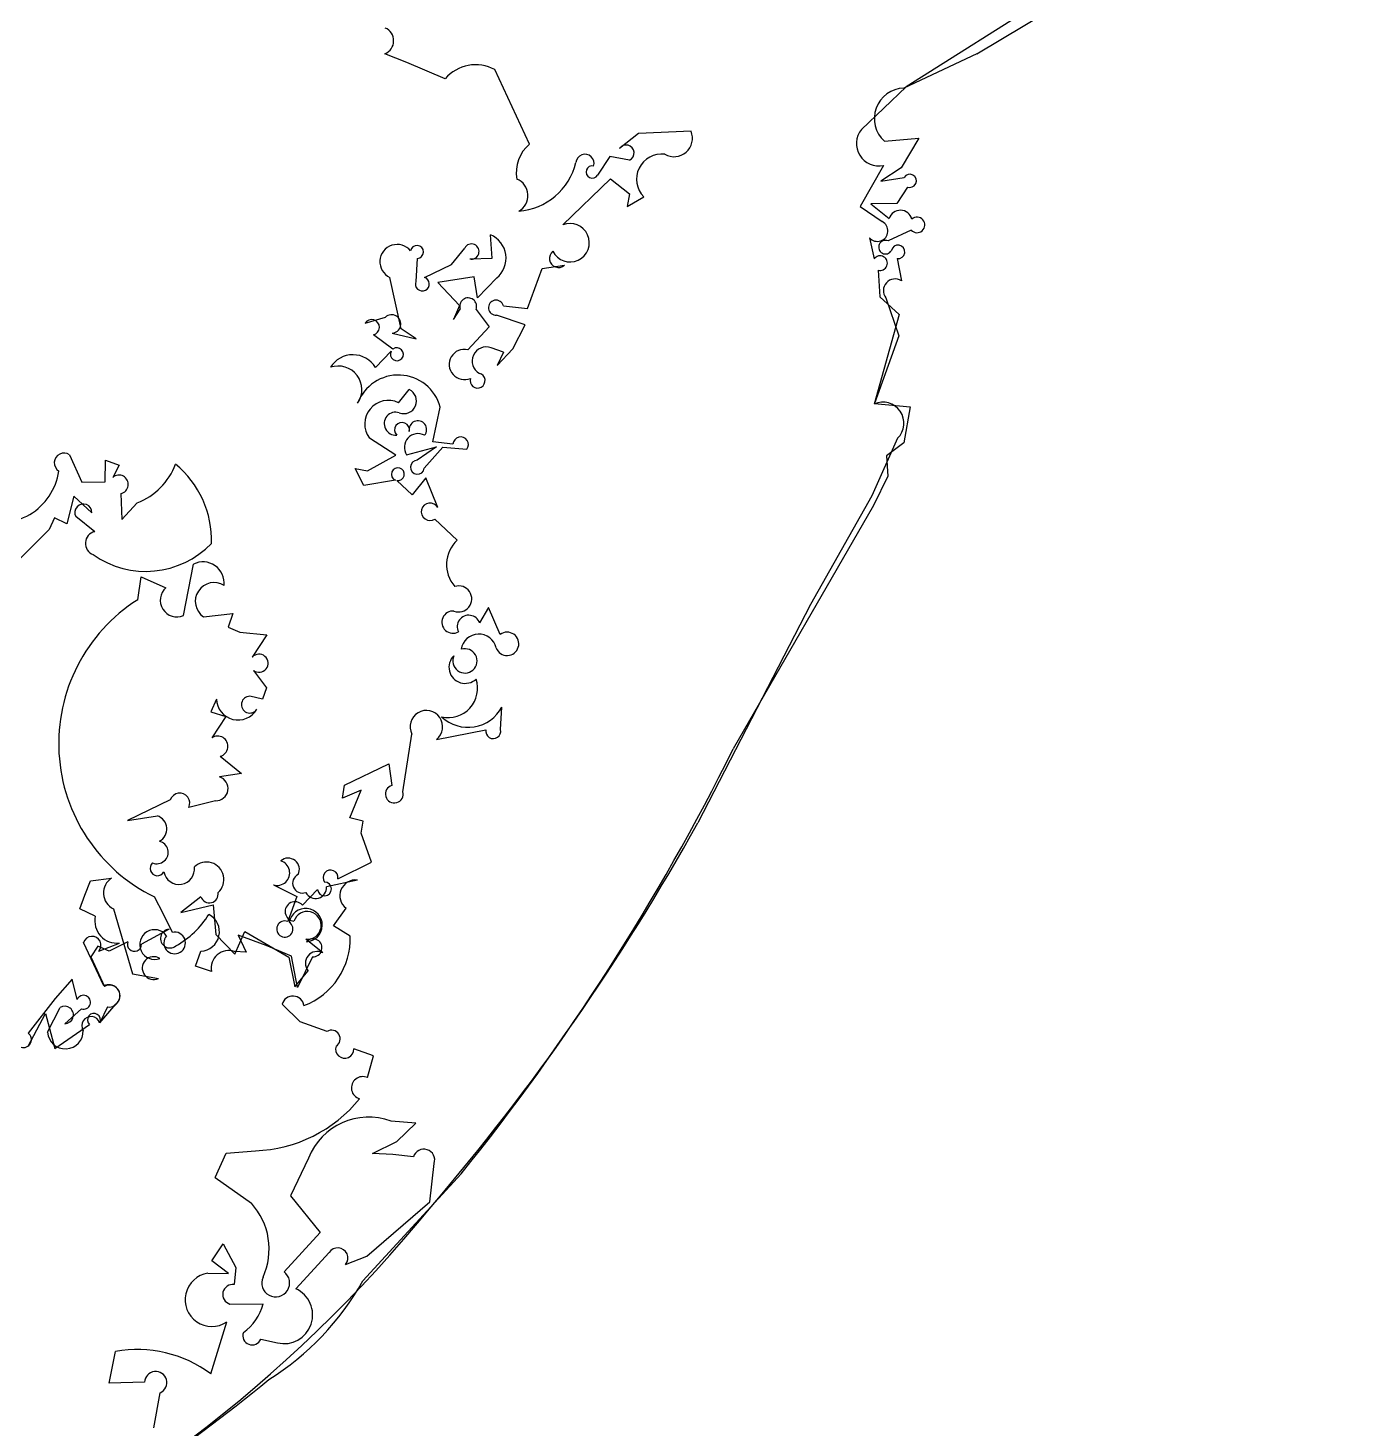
# Model space of a CAD drawing. Extents: x -1.41 to 6.2, y -5.19 to 2.16.
# Drawn here: x 3.031 to 4.135, y -0.39 to 0.76 of the extents above; entities that cross this region are included whole.
import ezdxf

# ---------------------------------------------------------------- set-up
doc = ezdxf.new("R2010")
doc.units = 0

msp = doc.modelspace()

# ---------------------------------------------------------------- linework, layer by layer
at = {"layer": 'Default', "color": 5, "linetype": 'CONTINUOUS'}
for p, q in [((4.135129, 0.953606), (3.752569, 0.711624)), ((3.810485, 0.73863), (3.948541, 0.821396)), ((3.34218, 0.731671), (3.324327, 0.738809)), ((3.810485, 0.73863), (3.750503, 0.71066)), ((3.373764, 0.718208), (3.34218, 0.731671)), ((3.44316, 0.664583), (3.414523, 0.725786)), ((3.752569, 0.711624), (3.71567, 0.676703)), ((3.532653, 0.673438), (3.516905, 0.660866)), ((3.575746, 0.675144), (3.532653, 0.673438)), ((3.734596, 0.666902), (3.762861, 0.66949)), ((3.762861, 0.66949), (3.748474, 0.645147)), ((3.509114, 0.654299), (3.498903, 0.639203)), ((3.52526, 0.651349), (3.509114, 0.654299)), ((3.733884, 0.647066), (3.714748, 0.613329)), ((3.748474, 0.645147), (3.731682, 0.634167)), ((3.470295, 0.59816), (3.509711, 0.63594)), ((3.509711, 0.63594), (3.525299, 0.623633)), ((3.731682, 0.634167), (3.750797, 0.637291)), ((3.525299, 0.623633), (3.523304, 0.613286)), ((3.523304, 0.613286), (3.537032, 0.621235)), ((3.753494, 0.629302), (3.744913, 0.615745)), ((3.714748, 0.613329), (3.732727, 0.600903)), ((3.744913, 0.615745), (3.723477, 0.615644)), ((3.723477, 0.615644), (3.738397, 0.603512)), ((3.412283, 0.570953), (3.411061, 0.590063)), ((3.722363, 0.587694), (3.726132, 0.570322)), ((3.7566, 0.593971), (3.737589, 0.585106)), ((3.378881, 0.565747), (3.389826, 0.579253)), ((3.35089, 0.570688), (3.349734, 0.551805)), ((3.356758, 0.555141), (3.378881, 0.565747)), ((3.393963, 0.570235), (3.412283, 0.570953)), ((3.453333, 0.5623), (3.471795, 0.565056)), ((3.745028, 0.5706), (3.748532, 0.552292)), ((3.337669, 0.512854), (3.328296, 0.555101)), ((3.39768, 0.555447), (3.367739, 0.551024)), ((3.400249, 0.538384), (3.39768, 0.555447)), ((3.416082, 0.55467), (3.400249, 0.538384)), ((3.441473, 0.529636), (3.453333, 0.5623)), ((3.72943, 0.561044), (3.730859, 0.53906)), ((3.367739, 0.551024), (3.385476, 0.532144)), ((3.385476, 0.532144), (3.380631, 0.520616)), ((3.421555, 0.53166), (3.441473, 0.529636)), ((3.730859, 0.53906), (3.746615, 0.524672)), ((3.73578, 0.538217), (3.746452, 0.507168)), ((3.307927, 0.517471), (3.324677, 0.522495)), ((3.380631, 0.520616), (3.38615, 0.52888)), ((3.399122, 0.528662), (3.409901, 0.514401)), ((3.439553, 0.516082), (3.416041, 0.52405)), ((3.746615, 0.524672), (3.726201, 0.451084)), ((3.330866, 0.496248), (3.314801, 0.507927)), ((3.330159, 0.509252), (3.349874, 0.504566)), ((3.349874, 0.504566), (3.337669, 0.512854)), ((3.409901, 0.514401), (3.392353, 0.495694)), ((3.429265, 0.496321), (3.439553, 0.516082)), ((3.746452, 0.507168), (3.726575, 0.451579)), ((3.421759, 0.493707), (3.411443, 0.49734)), ((3.416403, 0.482816), (3.429265, 0.496321)), ((3.31652, 0.481114), (3.329397, 0.494529)), ((3.421759, 0.493707), (3.416403, 0.482816)), ((3.335364, 0.452155), (3.344325, 0.462979)), ((3.726575, 0.451579), (3.755835, 0.448685)), ((3.755835, 0.448685), (3.750541, 0.419296)), ((3.363606, 0.420015), (3.369706, 0.448441)), ((3.333127, 0.409061), (3.311478, 0.423148)), ((3.342088, 0.409345), (3.366706, 0.415995)), ((3.366706, 0.415995), (3.350861, 0.404865)), ((3.356636, 0.39827), (3.371957, 0.415663)), ((3.380182, 0.418196), (3.363606, 0.420015)), ((3.371957, 0.415663), (3.391559, 0.413876)), ((3.745448, 0.422975), (3.724232, 0.375531)), ((3.750541, 0.419296), (3.736245, 0.40859)), ((3.065275, 0.409446), (3.075422, 0.386991)), ((3.09447, 0.387053), (3.094663, 0.404841)), ((3.094663, 0.404841), (3.105871, 0.400724)), ((3.310065, 0.396093), (3.333127, 0.409061)), ((3.736245, 0.40859), (3.737412, 0.39179)), ((3.105871, 0.400724), (3.10067, 0.390843)), ((3.299805, 0.397993), (3.310065, 0.396093)), ((3.30689, 0.384217), (3.299805, 0.397993)), ((3.737412, 0.39179), (3.725647, 0.367707)), ((3.075422, 0.386991), (3.09447, 0.387053)), ((3.332846, 0.388541), (3.30689, 0.384217)), ((3.346791, 0.376482), (3.334053, 0.388182)), ((3.357978, 0.39036), (3.346791, 0.376482)), ((3.367666, 0.365964), (3.357978, 0.39036)), ((3.068637, 0.375396), (3.063012, 0.352669)), ((3.083613, 0.361777), (3.068637, 0.375396)), ((3.107327, 0.377497), (3.108246, 0.356204)), ((3.108246, 0.356204), (3.120859, 0.369892)), ((3.724232, 0.375531), (3.673936, 0.286307)), ((3.052816, 0.357513), (3.048353, 0.347937)), ((3.063012, 0.352669), (3.052816, 0.357513)), ((3.085922, 0.346152), (3.070383, 0.358613)), ((3.383656, 0.339219), (3.365338, 0.356596)), ((3.725647, 0.367707), (3.61038, 0.16778)), ((3.048353, 0.347937), (3.016498, 0.315998)), ((3.158828, 0.277298), (3.167007, 0.31953)), ((3.121194, 0.290302), (3.124045, 0.309249)), ((3.124045, 0.309249), (3.144305, 0.300202)), ((3.175264, 0.276245), (3.199435, 0.27909)), ((3.199435, 0.27909), (3.195501, 0.267877)), ((3.409259, 0.283973), (3.402086, 0.271249)), ((3.419063, 0.261869), (3.409259, 0.283973)), ((3.673936, 0.286307), (3.5813, 0.106988)), ((3.195501, 0.267877), (3.205149, 0.263709)), ((3.205149, 0.263709), (3.227207, 0.261453)), ((3.227207, 0.261453), (3.215302, 0.24312)), ((3.216302, 0.232253), (3.227074, 0.217908)), ((3.185863, 0.208688), (3.181374, 0.198271)), ((3.223624, 0.208657), (3.213299, 0.211016)), ((3.227074, 0.217908), (3.223624, 0.208657)), ((3.181374, 0.198271), (3.193616, 0.19427)), ((3.419245, 0.183705), (3.42045, 0.202167)), ((3.193616, 0.19427), (3.181982, 0.176747)), ((3.339067, 0.132623), (3.346481, 0.179996)), ((3.366667, 0.17558), (3.407278, 0.183502)), ((3.189004, 0.161733), (3.206357, 0.147562)), ((3.29099, 0.137934), (3.32743, 0.155422)), ((3.32743, 0.155422), (3.329964, 0.137759)), ((3.206357, 0.147562), (3.188361, 0.144732)), ((3.28952, 0.127418), (3.29099, 0.137934)), ((3.304818, 0.13373), (3.28952, 0.127418)), ((3.295574, 0.111205), (3.304818, 0.13373)), ((3.147988, 0.125929), (3.112809, 0.109004)), ((3.185166, 0.125222), (3.163099, 0.119559)), ((3.112809, 0.109004), (3.137342, 0.112779)), ((3.306436, 0.108419), (3.295574, 0.111205)), ((3.304639, 0.098549), (3.306436, 0.108419)), ((3.313298, 0.074677), (3.304639, 0.098549)), ((3.285727, 0.06111), (3.313298, 0.074677)), ((3.077728, 0.047647), (3.082299, 0.059391)), ((3.082299, 0.059391), (3.099763, 0.061702)), ((3.301697, 0.060029), (3.276368, 0.054517)), ((3.073637, 0.036442), (3.077728, 0.047647)), ((3.142344, 0.032088), (3.134884, 0.046165)), ((3.173129, 0.046329), (3.156699, 0.03332)), ((3.232695, 0.056112), (3.25202, 0.046449)), ((3.25202, 0.046449), (3.24443, 0.026014)), ((3.256438, 0.039432), (3.268985, 0.052246)), ((3.086386, 0.030235), (3.073637, 0.036442)), ((3.101279, 0.036306), (3.116892, -0.016894)), ((3.156699, 0.03332), (3.183189, 0.039555)), ((3.183189, 0.039555), (3.185307, 0.015305)), ((3.281935, 0.022551), (3.292359, 0.036848)), ((3.149663, 0.017072), (3.142344, 0.032088)), ((3.146965, 0.019658), (3.124419, 0.007247)), ((3.185307, 0.015305), (3.200853, -0.000872)), ((3.200853, -0.000872), (3.209134, 0.017746)), ((3.226603, 0.006214), (3.20384, 0.014812)), ((3.20384, 0.014812), (3.21043, 0.000818)), ((3.209134, 0.017746), (3.245322, -0.003311)), ((3.2958, 0.014051), (3.281935, 0.022551)), ((3.09345, -0.026906), (3.076701, 0.0088)), ((3.088349, 0.005706), (3.082658, -0.003034)), ((3.097711, 0.001611), (3.088349, 0.005706)), ((3.089297, 0.001563), (3.106155, 0.008309)), ((3.113022, 0.009314), (3.097711, 0.001611)), ((3.16871, -0.010593), (3.173083, 0.001581)), ((3.21043, 0.000818), (3.200733, 0.0013)), ((3.247458, -0.002372), (3.226603, 0.006214)), ((3.273162, 0.000154), (3.259309, 0.011424)), ((3.082658, -0.003034), (3.093985, -0.027376)), ((3.181911, -0.014995), (3.16871, -0.010593)), ((3.245322, -0.003311), (3.250177, -0.027628)), ((3.252381, -0.028106), (3.247458, -0.002372)), ((3.264877, -0.002985), (3.252381, -0.028106)), ((3.067291, -0.021339), (3.053321, -0.03741)), ((3.071474, -0.038021), (3.067291, -0.021339)), ((3.116892, -0.016894), (3.138269, -0.020835)), ((3.250177, -0.027628), (3.26125, -0.014442)), ((3.053321, -0.03741), (3.031215, -0.065671)), ((3.04709, -0.064969), (3.057423, -0.044625)), ((3.061404, -0.057971), (3.074943, -0.045706)), ((3.103017, -0.041963), (3.089836, -0.057246)), ((3.096461, -0.04425), (3.089969, -0.057197)), ((3.254649, -0.056466), (3.239732, -0.041944)), ((3.031078, -0.076441), (3.045536, -0.049635)), ((3.045536, -0.049635), (3.053156, -0.078326)), ((3.276753, -0.064385), (3.254649, -0.056466)), ((3.053156, -0.078326), (3.081639, -0.058743)), ((3.314979, -0.084391), (3.298678, -0.078659)), ((3.309955, -0.102285), (3.314979, -0.084391)), ((3.349619, -0.139732), (3.32935, -0.137994)), ((3.334027, -0.154765), (3.349619, -0.139732)), ((3.31411, -0.164519), (3.334027, -0.154765)), ((3.184748, -0.184436), (3.193823, -0.164364)), ((3.193823, -0.164364), (3.217869, -0.162341)), ((3.261517, -0.168368), (3.246816, -0.199357)), ((3.330881, -0.165426), (3.31411, -0.164519)), ((3.347706, -0.167311), (3.330881, -0.165426)), ((3.386805, -0.181367), (3.306193, -0.269311)), ((3.361266, -0.204292), (3.364765, -0.172703)), ((3.184748, -0.184436), (3.214566, -0.205439)), ((3.246816, -0.199357), (3.271205, -0.229509)), ((3.309492, -0.249059), (3.361266, -0.204292)), ((3.271205, -0.229509), (3.241376, -0.261775)), ((3.182134, -0.252742), (3.191432, -0.23891)), ((3.191432, -0.23891), (3.201862, -0.258267)), ((3.195858, -0.263224), (3.182134, -0.252742)), ((3.278467, -0.245942), (3.251036, -0.275672)), ((3.291974, -0.255667), (3.309492, -0.249059)), ((3.178809, -0.262963), (3.195858, -0.263224)), ((3.201862, -0.258267), (3.200504, -0.272268)), ((3.196893, -0.28829), (3.224332, -0.288234)), ((3.181311, -0.34551), (3.194372, -0.303017)), ((3.222276, -0.317038), (3.235967, -0.320205)), ((3.097869, -0.353148), (3.103001, -0.327251)), ((3.126903, -0.352491), (3.097869, -0.353148)), ((3.134579, -0.390111), (3.139622, -0.361098))]:
    msp.add_line(p, q, dxfattribs=at)
for centre, radius, start, end in [((3.319966, 0.749428), 0.011481, 292.327459, 426.844902), ((3.398791, 0.697001), 0.032804, 61.342186, 139.723697), ((3.751468, 0.685539), 0.02514, 92.200484, 227.844904), ((3.561713, 0.669407), 0.015161, 240.307695, 382.235528), ((3.730016, 0.665104), 0.018448, 141.043735, 282.103489), ((3.462038, 0.641402), 0.029895, 129.157484, 190.593278), ((3.488639, 0.648825), 0.007439, 342.495192, 535.111119), ((3.522431, 0.657292), 0.006581, 295.460386, 507.10202), ((3.551557, 0.635822), 0.020585, 82.616291, 225.119886), ((3.43035, 0.661712), 0.052332, 274.297366, 346.458711), ((3.494544, 0.641704), 0.005025, 76.309447, 330.146678), ((3.427189, 0.622331), 0.014633, 298.949061, 428.077716), ((3.755406, 0.634397), 0.005442, 249.430911, 507.874699), ((3.747731, 0.60044), 0.009826, 15.564036, 161.782114), ((3.476368, 0.583578), 0.015797, 206.444983, 472.612342), ((3.7289, 0.593236), 0.00857, 220.293294, 423.474565), ((3.761397, 0.598229), 0.006414, 221.58805, 490.90122), ((3.402939, 0.570858), 0.020851, 309.071998, 427.076005), ((3.334298, 0.567958), 0.01419, 38.983302, 244.975296), ((3.350601, 0.576023), 0.005343, 273.0934, 530.7232), ((3.395348, 0.576329), 0.006249, 257.190333, 512.098959), ((3.466874, 0.570686), 0.007478, 128.443494, 311.151823), ((3.735477, 0.579931), 0.00559, 67.795853, 330.46424), ((3.745771, 0.576088), 0.005539, 262.291018, 528.676949), ((3.731028, 0.566837), 0.006009, 254.581501, 504.560694), ((3.355035, 0.549705), 0.005703, 158.388701, 432.420722), ((3.743335, 0.544186), 0.009629, 57.33422, 218.311915), ((3.392679, 0.531291), 0.00696, 337.806147, 560.269312), ((3.415531, 0.530223), 0.006193, 13.414862, 274.724545), ((3.313367, 0.514142), 0.006378, 282.995811, 508.531646), ((3.329743, 0.516836), 0.007596, 273.134678, 491.839064), ((3.334103, 0.491996), 0.005344, 151.712188, 487.285136), ((3.389518, 0.483555), 0.012466, 76.853301, 294.047239), ((3.407578, 0.486367), 0.011634, 70.597715, 240.485935), ((3.297998, 0.469881), 0.021662, 31.237407, 148.363127), ((3.285904, 0.462839), 0.019468, 324.960753, 469.033501), ((3.335261, 0.439225), 0.035656, 14.979045, 159.587547), ((3.400432, 0.470272), 0.006135, 161.977878, 436.666459), ((3.339787, 0.453591), 0.010427, 249.122096, 424.204489), ((3.327049, 0.434664), 0.019366, 64.572436, 216.487176), ((3.733307, 0.435306), 0.017305, 314.55518, 474.245353), ((3.333073, 0.434956), 0.009385, 71.369773, 275.288507), ((3.351348, 0.430112), 0.007218, 319.318416, 551.878633), ((3.338309, 0.42987), 0.006104, 348.237064, 584.264761), ((3.351454, 0.415542), 0.011231, 61.446884, 213.488149), ((3.386495, 0.417679), 0.006333, 323.100361, 535.318432), ((3.060723, 0.402814), 0.008044, 55.531708, 238.074271), ((3.351025, 0.399183), 0.005685, 91.65561, 350.762476), ((3.006917, 0.403411), 0.050105, 249.864468, 351.478964), ((3.105732, 0.385035), 0.007705, 281.944602, 491.075971), ((3.101016, 0.4209), 0.054732, 291.256734, 339.436932), ((3.100692, 0.338947), 0.081205, 358.316784, 410.57667), ((3.334958, 0.393425), 0.005321, 260.202997, 606.612658), ((3.076589, 0.361907), 0.007025, 358.942839, 567.956999), ((3.361341, 0.362563), 0.007182, 28.268281, 303.816089), ((3.088016, 0.336574), 0.009804, 102.335741, 249.703873), ((3.127891, 0.388593), 0.074967, 234.741716, 316.048033), ((3.40209, 0.319197), 0.027215, 132.634642, 221.553013), ((3.174841, 0.303983), 0.01741, 353.747768, 476.742256), ((3.153467, 0.289955), 0.013746, 131.803643, 292.951468), ((3.183964, 0.288997), 0.015437, 57.984782, 235.697812), ((3.384943, 0.290949), 0.010692, 248.433529, 467.526638), ((3.196489, 0.172072), 0.14017, 122.490698, 243.928274), ((3.380222, 0.27189), 0.00915, 85.042363, 299.156308), ((3.393152, 0.268122), 0.009466, 19.289949, 206.496155), ((3.401456, 0.247512), 0.014603, 12.852028, 171.870775), ((3.424675, 0.254101), 0.009583, 200.407192, 485.845911), ((3.22083, 0.238149), 0.007434, 232.472382, 498.041198), ((3.390051, 0.234762), 0.013178, 133.381563, 313.401115), ((3.390012, 0.24007), 0.009972, 154.648995, 467.581793), ((3.376332, 0.217509), 0.024033, 256.911888, 378.634239), ((3.203679, 0.209331), 0.017827, 182.069232, 329.528111), ((3.213306, 0.204119), 0.006897, 90.059949, 326.288525), ((3.358372, 0.18601), 0.013326, 308.492468, 566.827085), ((3.392576, 0.217141), 0.031641, 226.73362, 331.755506), ((3.186905, 0.1699), 0.008433, 284.410837, 485.719096), ((3.413284, 0.182305), 0.006124, 168.725675, 373.220262), ((1.909664, 1.010671), 1.898131, 321.096805, 333.636535), ((3.185457, 0.135191), 0.009973, 268.328363, 433.072817), ((3.155748, 0.123228), 0.008216, 333.477565, 520.808914), ((3.331989, 0.130714), 0.007331, 106.034958, 375.099717), ((3.133783, 0.102006), 0.011346, 297.491494, 431.719555), ((1.897548, 1.042326), 1.926104, 319.501601, 330.947485), ((3.136865, 0.082791), 0.0094, 247.957678, 436.744808), ((3.137426, 0.069639), 0.006035, 132.64275, 330.91173), ((3.155149, 0.069119), 0.012682, 190.977536, 367.471286), ((3.177711, 0.0605), 0.014324, 311.521107, 494.207213), ((3.235776, 0.065929), 0.010289, 252.57243, 433.523704), ((3.244748, 0.068763), 0.009279, 333.419828, 490.724761), ((3.107725, 0.049434), 0.014625, 122.981621, 243.850166), ((3.256476, 0.057376), 0.008007, 115.362936, 290.725086), ((3.274648, 0.052723), 0.005683, 184.809143, 448.951272), ((3.279662, 0.062101), 0.006146, 350.71944, 576.975846), ((3.300204, 0.047159), 0.012956, 83.383226, 232.732165), ((3.180046, 0.048549), 0.007265, 197.793878, 369.72284), ((3.267392, 0.053849), 0.009001, 206.112925, 364.256024), ((3.250344, 0.034183), 0.008043, 40.742758, 264.593705), ((3.259182, 0.023012), 0.013664, 272.791879, 530.165369), ((3.104074, 0.026308), 0.018119, 167.482588, 276.595712), ((3.115608, 0.072017), 0.07568, 299.196817, 327.83958), ((3.172343, 0.01754), 0.015976, 272.656302, 422.674862), ((3.242031, 0.019811), 0.006651, 68.85623, 416.333453), ((3.260507, 0.022794), 0.011433, 263.981939, 522.791736), ((3.083689, 0.006382), 0.007394, 319.332199, 520.91404), ((3.13503, 0.007081), 0.012187, 36.124781, 290.502244), ((3.147657, 0.011958), 0.007731, 95.134857, 309.032105), ((3.151527, 0.008398), 0.008871, 138.596515, 462.13453), ((3.236761, 0.012115), 0.059071, 290.803727, 361.877927), ((3.265238, 0.004361), 0.007355, 267.192039, 497.13315), ((3.118562, 0.007406), 0.005859, 160.989629, 358.45012), ((3.195951, -0.012195), 0.014316, 70.488648, 191.281373), ((3.268521, -0.008217), 0.009572, 60.997599, 220.562543), ((3.134331, -0.012307), 0.009393, 58.078611, 294.782205), ((3.09745, -0.035145), 0.009159, 263.801391, 475.895903), ((3.098133, -0.034897), 0.008589, 304.650037, 478.880862), ((3.0612, -0.050765), 0.007209, 271.619501, 481.600832), ((3.076696, -0.040289), 0.005693, 252.068066, 516.522777), ((3.24861, -0.04448), 0.009233, 8.566361, 164.056589), ((3.082762, -0.059575), 0.007448, 18.222132, 212.325855), ((3.085219, -0.054815), 0.005314, 333.369911, 587.658354), ((3.027297, -0.07099), 0.006607, 173.320299, 413.62767), ((3.061763, -0.06393), 0.01471, 184.051703, 361.449352), ((3.28045, -0.070418), 0.007076, 302.113727, 481.495305), ((3.291238, -0.078866), 0.007443, 160.740169, 361.591926), ((3.306091, -0.110781), 0.009333, 65.544478, 253.245146), ((3.214, -0.047476), 0.11493, 271.921654, 321.054345), ((3.31095, -0.187832), 0.053126, 69.735457, 158.507996), ((3.356234, -0.170009), 0.008945, 342.475718, 522.442485), ((3.173219, -0.243096), 0.055925, 335.567209, 402.32597), ((2.466206, 0.521654), 1.155851, 293.400662, 320.821736), ((3.285474, -0.250452), 0.008333, 321.257921, 507.239526), ((3.182163, -0.284711), 0.022004, 98.767836, 303.700512), ((3.234553, -0.270961), 0.011442, 155.567209, 413.394572), ((3.199281, -0.28041), 0.008234, 81.4524, 253.139667), ((3.109831, -0.159149), 0.225153, 301.956952, 330.706836), ((3.24129, -0.29719), 0.023622, 256.977039, 425.634076), ((3.18372, -0.277273), 0.042065, 305.330524, 344.896435), ((3.215183, -0.314256), 0.007619, 159.521987, 338.585886), ((3.120768, -0.428115), 0.102416, 53.761559, 99.989748), ((3.135985, -0.352771), 0.009087, 293.592478, 538.235763), ((2.35096, 0.712711), 1.378656, 298.081813, 309.5597)]:
    msp.add_arc(centre, radius, start, end, dxfattribs=at)

doc.saveas('drawing.dxf')
